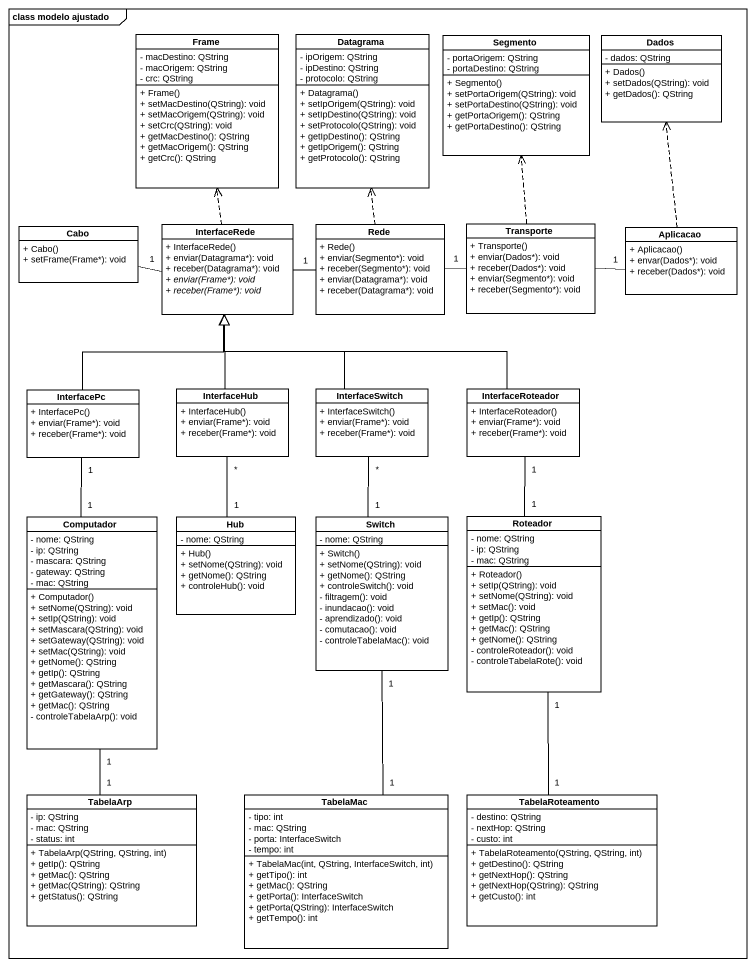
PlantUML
@startuml
mainframe class modelo ajustado
hide circle
hide empty members
skinparam classAttributeIconSize 0
class "Frame" as Frame_ {
  - macDestino: QString
  - macOrigem: QString
  - crc: QString
  + Frame()
  + setMacDestino(QString): void
  + setMacOrigem(QString): void
  + setCrc(QString): void
  + getMacDestino(): QString
  + getMacOrigem(): QString
  + getCrc(): QString
}
class Datagrama {
  - ipOrigem: QString
  - ipDestino: QString
  - protocolo: QString
  + Datagrama()
  + setIpOrigem(QString): void
  + setIpDestino(QString): void
  + setProtocolo(QString): void
  + getIpDestino(): QString
  + getIpOrigem(): QString
  + getProtocolo(): QString
}
class Segmento {
  - portaOrigem: QString
  - portaDestino: QString
  + Segmento()
  + setPortaOrigem(QString): void
  + setPortaDestino(QString): void
  + getPortaOrigem(): QString
  + getPortaDestino(): QString
}
class Dados {
  - dados: QString
  + Dados()
  + setDados(QString): void
  + getDados(): QString
}
class Cabo {
  + Cabo()
  + setFrame(Frame*): void
}
class InterfaceRede {
  + InterfaceRede()
  + enviar(Datagrama*): void
  + receber(Datagrama*): void
  {abstract} + enviar(Frame*): void
  {abstract} + receber(Frame*): void
}
class Rede {
  + Rede()
  + enviar(Segmento*): void
  + receber(Segmento*): void
  + enviar(Datagrama*): void
  + receber(Datagrama*): void
}
class Transporte {
  + Transporte()
  + enviar(Dados*): void
  + receber(Dados*): void
  + enviar(Segmento*): void
  + receber(Segmento*): void
}
class Aplicacao {
  + Aplicacao()
  + envar(Dados*): void
  + receber(Dados*): void
}
class InterfacePc {
  + InterfacePc()
  + enviar(Frame*): void
  + receber(Frame*): void
}
class InterfaceHub {
  + InterfaceHub()
  + enviar(Frame*): void
  + receber(Frame*): void
}
class InterfaceSwitch {
  + InterfaceSwitch()
  + enviar(Frame*): void
  + receber(Frame*): void
}
class InterfaceRoteador {
  + InterfaceRoteador()
  + enviar(Frame*): void
  + receber(Frame*): void
}
class Computador {
  - nome: QString
  - ip: QString
  - mascara: QString
  - gateway: QString
  - mac: QString
  + Computador()
  + setNome(QString): void
  + setIp(QString): void
  + setMascara(QString): void
  + setGateway(QString): void
  + setMac(QString): void
  + getNome(): QString
  + getIp(): QString
  + getMascara(): QString
  + getGateway(): QString
  + getMac(): QString
  - controleTabelaArp(): void
}
class Hub {
  - nome: QString
  + Hub()
  + setNome(QString): void
  + getNome(): QString
  + controleHub(): void
}
class Switch {
  - nome: QString
  + Switch()
  + setNome(QString): void
  + getNome(): QString
  + controleSwitch(): void
  - filtragem(): void
  - inundacao(): void
  - aprendizado(): void
  - comutacao(): void
  - controleTabelaMac(): void
}
class Roteador {
  - nome: QString
  - ip: QString
  - mac: QString
  + Roteador()
  + setIp(QString): void
  + setNome(QString): void
  + setMac(): void
  + getIp(): QString
  + getMac(): QString
  + getNome(): QString
  - controleRoteador(): void
  - controleTabelaRote(): void
}
class TabelaArp {
  - ip: QString
  - mac: QString
  - status: int
  + TabelaArp(QString, QString, int)
  + getIp(): QString
  + getMac(): QString
  + getMac(QString): QString
  + getStatus(): QString
}
class TabelaMac {
  - tipo: int
  - mac: QString
  - porta: InterfaceSwitch
  - tempo: int
  + TabelaMac(int, QString, InterfaceSwitch, int)
  + getTipo(): int
  + getMac(): QString
  + getPorta(): InterfaceSwitch
  + getPorta(QString): InterfaceSwitch
  + getTempo(): int
}
class TabelaRoteamento {
  - destino: QString
  - nextHop: QString
  - custo: int
  + TabelaRoteamento(QString, QString, int)
  + getDestino(): QString
  + getNextHop(): QString
  + getNextHop(QString): QString
  + getCusto(): int
}
InterfaceRede .up.> Frame_
InterfaceRede "1" -left- Cabo
InterfaceRede -right- "1" Rede
Rede .up.> Datagrama
Rede -right- "1" Transporte
Transporte .up.> Segmento
Transporte -right- "1" Aplicacao
Aplicacao .up.> Dados
InterfacePc -up-|> InterfaceRede
InterfacePc "1" -- "1" Computador
InterfaceHub -up-|> InterfaceRede
InterfaceSwitch -up-|> InterfaceRede
InterfaceRoteador -left-|> InterfaceRede
Computador "1" -- "1" TabelaArp
Hub "1" -up- "*" InterfaceHub
Switch "1" -up- "*" InterfaceSwitch
Switch "1" -- "1" TabelaMac
Roteador "1" -up- "1" InterfaceRoteador
Roteador "1" -- "1" TabelaRoteamento
@enduml
